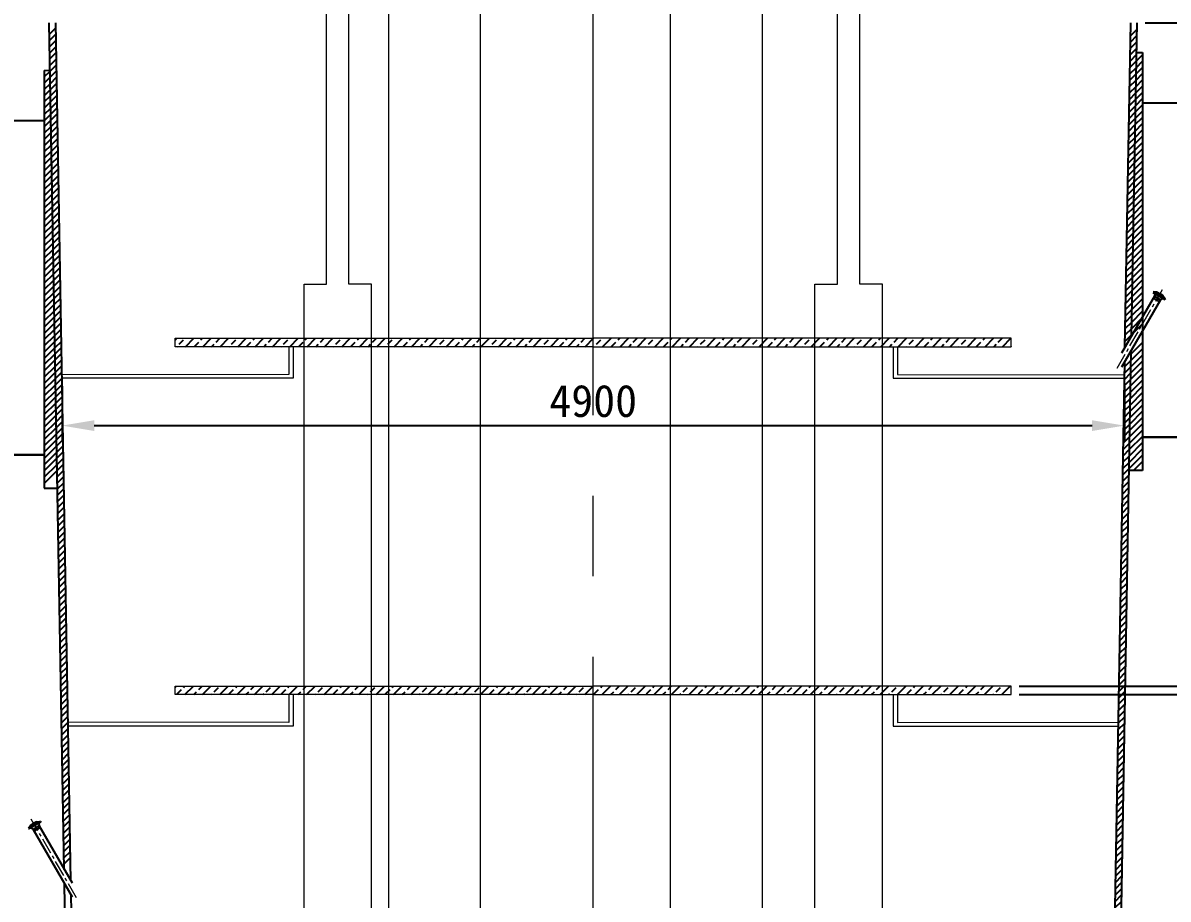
# Model space of a CAD drawing. Header units: millimetres. Extents: x 0 to 609, y 0 to 826.
# Drawn here: x 94.6 to 183.4, y 414.6 to 482.6 of the extents above; entities that cross this region are included whole.
import ezdxf

# ---------------------------------------------------------------- set-up
doc = ezdxf.new("R2010")
doc.units = ezdxf.units.MM
doc.linetypes.add('CENTER', pattern=[2, 1.25, -0.25, 0.25, -0.25])
for name, color, linetype, lineweight in [('中心线', 1, 'CENTER', 0), ('标注', 92, 'Continuous', 25), ('设备内件', 150, 'Continuous', 20), ('设备轮廓', 7, 'Continuous', 25)]:
    doc.layers.add(name, color=color, linetype=linetype, lineweight=lineweight)
doc.dimstyles.new('ISO-25', dxfattribs={"dimtxt": 2.5, "dimasz": 2.5, "dimexe": 1.25, "dimexo": 0.625, "dimtad": 1, "dimtxsty": 'Standard', "dimcen": 2.5, "dimdle": 5, "dimadec": 0, "dimazin": 0, "dimtfac": 1, "dimtmove": 0, "dimatfit": 3, "dimfxl": 0, "dimarcsym": 0})

# ---------------------------------------------------------------- blocks, each defined once
blk = doc.blocks.new('*X10')
at = {"layer": '设备轮廓', "color": 31, "linetype": 'Continuous', "true_color": 0xfecc66}
for p, q in [((180.022, 455.913), (180.53, 456.421)), ((180.005, 454.926), (180.513, 455.434)), ((180.014, 455.42), (180.521, 455.928)), ((179.996, 454.432), (180.504, 454.94)), ((179.978, 453.445), (180.486, 453.953)), ((179.987, 453.939), (180.495, 454.447)), ((179.961, 452.457), (180.469, 452.965)), ((179.97, 452.951), (180.478, 453.459)), ((179.943, 451.47), (180.451, 451.978)), ((179.952, 451.964), (180.46, 452.472)), ((179.926, 450.483), (180.434, 450.991)), ((179.935, 450.976), (180.443, 451.484)), ((179.917, 449.989), (180.425, 450.497)), ((179.9, 449.002), (180.408, 449.51)), ((179.908, 449.495), (180.416, 450.003)), ((179.882, 448.014), (180.39, 448.522)), ((179.891, 448.508), (180.399, 449.016)), ((179.865, 447.027), (180.373, 447.535)), ((179.873, 447.52), (180.381, 448.028)), ((179.847, 446.039), (180.355, 446.547)), ((179.856, 446.533), (180.364, 447.041)), ((179.838, 445.546), (180.346, 446.054)), ((179.821, 444.558), (180.329, 445.066)), ((179.83, 445.052), (180.337, 445.56)), ((179.803, 443.571), (180.311, 444.079)), ((179.812, 444.065), (180.32, 444.573)), ((179.786, 442.584), (180.294, 443.091)), ((179.794, 443.077), (180.302, 443.585)), ((179.768, 441.596), (180.276, 442.104)), ((179.777, 442.09), (180.285, 442.598)), ((179.759, 441.102), (180.267, 441.61)), ((179.742, 440.115), (180.25, 440.623)), ((179.751, 440.609), (180.259, 441.117)), ((179.724, 439.128), (180.232, 439.636)), ((179.733, 439.621), (180.241, 440.129)), ((179.707, 438.14), (180.215, 438.648)), ((179.716, 438.634), (180.224, 439.142)), ((179.689, 437.153), (180.197, 437.661)), ((179.698, 437.647), (180.206, 438.155)), ((179.681, 436.659), (180.189, 437.167)), ((179.663, 435.672), (180.171, 436.18)), ((179.672, 436.165), (180.18, 436.673)), ((179.646, 434.684), (180.153, 435.192)), ((179.654, 435.178), (180.162, 435.686)), ((179.628, 433.697), (180.136, 434.205)), ((179.637, 434.191), (180.145, 434.699)), ((179.61, 432.71), (180.118, 433.218)), ((179.619, 433.203), (180.127, 433.711)), ((179.602, 432.216), (180.11, 432.724)), ((179.584, 431.229), (180.092, 431.736)), ((179.593, 431.722), (180.101, 432.23)), ((179.567, 430.241), (180.075, 430.749)), ((179.575, 430.735), (180.083, 431.243)), ((179.549, 429.254), (180.057, 429.762)), ((179.558, 429.747), (180.066, 430.255)), ((179.532, 428.266), (180.04, 428.774)), ((179.54, 428.76), (180.048, 429.268)), ((179.523, 427.773), (180.031, 428.281)), ((179.505, 426.785), (180.013, 427.293)), ((179.514, 427.279), (180.022, 427.787)), ((179.488, 425.798), (179.996, 426.306)), ((179.497, 426.292), (180.005, 426.8)), ((179.47, 424.81), (179.978, 425.318)), ((179.479, 425.304), (179.987, 425.812)), ((179.453, 423.823), (179.961, 424.331)), ((179.462, 424.317), (179.969, 424.825)), ((179.444, 423.329), (179.952, 423.837)), ((179.426, 422.342), (179.934, 422.85)), ((179.435, 422.836), (179.943, 423.344)), ((179.409, 421.355), (179.917, 421.863)), ((179.418, 421.848), (179.926, 422.356)), ((179.391, 420.367), (179.899, 420.875)), ((179.4, 420.861), (179.908, 421.369)), ((179.374, 419.38), (179.882, 419.888)), ((179.383, 419.874), (179.891, 420.381)), ((179.365, 418.886), (179.873, 419.394)), ((179.348, 417.899), (179.856, 418.407)), ((179.356, 418.392), (179.864, 418.9)), ((179.33, 416.911), (179.838, 417.419)), ((179.339, 417.405), (179.847, 417.913)), ((179.313, 415.924), (179.82, 416.432)), ((179.321, 416.418), (179.829, 416.926)), ((179.295, 414.937), (179.803, 415.444)), ((179.304, 415.43), (179.812, 415.938)), ((179.286, 414.443), (179.794, 414.951)), ((179.269, 413.455), (179.777, 413.963)), ((179.277, 413.949), (179.785, 414.457)), ((179.251, 412.468), (179.759, 412.976)), ((179.26, 412.962), (179.768, 413.47)), ((179.234, 411.481), (179.742, 411.989)), ((179.242, 411.974), (179.75, 412.482)), ((179.216, 410.493), (179.724, 411.001)), ((179.225, 410.987), (179.733, 411.495)), ((179.207, 410), (179.715, 410.508)), ((179.19, 409.012), (179.698, 409.52)), ((179.199, 409.506), (179.707, 410.014)), ((179.172, 408.025), (179.68, 408.533)), ((179.181, 408.518), (179.689, 409.026)), ((179.155, 407.037), (179.663, 407.545)), ((179.164, 407.531), (179.672, 408.039)), ((179.137, 406.05), (179.645, 406.558)), ((179.146, 406.544), (179.654, 407.052)), ((179.129, 405.556), (179.636, 406.064)), ((179.111, 404.569), (179.619, 405.077)), ((179.12, 405.063), (179.628, 405.571)), ((179.093, 403.582), (179.601, 404.089)), ((179.102, 404.075), (179.61, 404.583)), ((179.076, 402.594), (179.584, 403.102)), ((179.085, 403.088), (179.593, 403.596)), ((179.058, 401.607), (179.566, 402.115)), ((179.067, 402.1), (179.575, 402.608)), ((179.05, 401.113), (179.558, 401.621)), ((179.032, 400.126), (179.54, 400.634)), ((179.041, 400.619), (179.549, 401.127)), ((179.015, 399.138), (179.523, 399.646)), ((179.023, 399.632), (179.531, 400.14)), ((178.997, 398.151), (179.505, 398.659)), ((179.006, 398.645), (179.514, 399.153)), ((178.98, 397.163), (179.488, 397.671)), ((178.988, 397.657), (179.496, 398.165)), ((178.971, 396.67), (179.479, 397.178)), ((178.953, 395.682), (179.461, 396.19)), ((178.962, 396.176), (179.47, 396.684)), ((178.936, 394.695), (179.444, 395.203)), ((178.945, 395.189), (179.452, 395.697)), ((178.918, 393.708), (179.426, 394.216)), ((178.927, 394.201), (179.435, 394.709)), ((178.901, 392.72), (179.409, 393.228)), ((178.909, 393.214), (179.417, 393.722)), ((178.892, 392.227), (179.4, 392.734)), ((178.874, 391.239), (179.382, 391.747)), ((178.883, 391.733), (179.391, 392.241)), ((178.857, 390.252), (179.365, 390.76)), ((178.866, 390.745), (179.374, 391.253)), ((178.839, 389.264), (179.347, 389.772)), ((178.848, 389.758), (179.356, 390.266)), ((178.822, 388.277), (179.33, 388.785)), ((178.831, 388.771), (179.339, 389.279)), ((178.813, 387.783), (179.321, 388.291)), ((178.796, 386.796), (179.303, 387.304)), ((178.804, 387.29), (179.312, 387.797)), ((178.778, 385.808), (179.286, 386.316)), ((178.787, 386.302), (179.295, 386.81)), ((178.761, 384.821), (179.268, 385.329)), ((178.769, 385.315), (179.277, 385.823)), ((178.743, 383.834), (179.251, 384.342)), ((178.752, 384.327), (179.26, 384.835)), ((178.734, 383.34), (179.242, 383.848)), ((178.717, 382.353), (179.225, 382.861)), ((178.725, 382.846), (179.233, 383.354)), ((178.699, 381.365), (179.207, 381.873)), ((178.708, 381.859), (179.216, 382.367)), ((178.682, 380.378), (179.19, 380.886)), ((178.69, 380.872), (179.198, 381.379)), ((178.664, 379.39), (179.172, 379.898)), ((178.673, 379.884), (179.181, 380.392)), ((178.655, 378.897), (179.163, 379.405)), ((178.638, 377.909), (179.146, 378.417)), ((178.647, 378.403), (179.155, 378.911)), ((178.629, 377.416), (179.137, 377.924))]:
    blk.add_line(p, q, dxfattribs=at)
blk = doc.blocks.new('*X11')
at = {"layer": '设备轮廓', "color": 31, "linetype": 'Continuous', "true_color": 0xfecc66}
for p, q in [((180.478, 481.586), (180.986, 482.094)), ((180.46, 480.598), (180.968, 481.106)), ((180.469, 481.092), (180.977, 481.6)), ((180.452, 480.104), (180.96, 480.612)), ((180.434, 479.117), (180.942, 479.625)), ((180.443, 479.611), (180.951, 480.119)), ((180.417, 478.13), (180.925, 478.638)), ((180.425, 478.623), (180.933, 479.131)), ((180.399, 477.142), (180.907, 477.65)), ((180.408, 477.636), (180.916, 478.144)), ((180.382, 476.155), (180.89, 476.663)), ((180.39, 476.649), (180.898, 477.157)), ((180.373, 475.661), (180.881, 476.169)), ((180.355, 474.674), (180.863, 475.182)), ((180.364, 475.167), (180.872, 475.675)), ((180.338, 473.686), (180.846, 474.194)), ((180.346, 474.18), (180.854, 474.688)), ((180.32, 472.699), (180.828, 473.207)), ((180.329, 473.193), (180.837, 473.701)), ((180.303, 471.712), (180.811, 472.22)), ((180.311, 472.205), (180.819, 472.713)), ((180.294, 471.218), (180.802, 471.726)), ((180.276, 470.231), (180.784, 470.738)), ((180.285, 470.724), (180.793, 471.232)), ((180.259, 469.243), (180.767, 469.751)), ((180.268, 469.737), (180.776, 470.245)), ((180.241, 468.256), (180.749, 468.764)), ((180.25, 468.749), (180.758, 469.257)), ((180.224, 467.268), (180.732, 467.776)), ((180.233, 467.762), (180.741, 468.27)), ((180.215, 466.775), (180.723, 467.283)), ((180.198, 465.787), (180.706, 466.295)), ((180.206, 466.281), (180.714, 466.789)), ((180.18, 464.8), (180.688, 465.308)), ((180.189, 465.294), (180.697, 465.802)), ((180.162, 463.812), (180.67, 464.32)), ((180.171, 464.306), (180.679, 464.814)), ((180.145, 462.825), (180.653, 463.333)), ((180.154, 463.319), (180.662, 463.827)), ((180.136, 462.331), (180.644, 462.839)), ((180.119, 461.344), (180.627, 461.852)), ((180.127, 461.838), (180.635, 462.346)), ((180.101, 460.357), (180.609, 460.865)), ((180.11, 460.85), (180.618, 461.358)), ((180.084, 459.369), (180.592, 459.877)), ((180.092, 459.863), (180.6, 460.371)), ((180.066, 458.382), (180.574, 458.89)), ((180.075, 458.875), (180.583, 459.383)), ((180.057, 457.888), (180.565, 458.396))]:
    blk.add_line(p, q, dxfattribs=at)
blk = doc.blocks.new('*X12')
at = {"layer": '设备轮廓', "color": 31, "linetype": 'Continuous', "true_color": 0xfecc66}
for p, q in [((180.933, 479.131), (181.415, 479.613)), ((180.942, 479.625), (181.415, 480.098)), ((180.916, 478.144), (181.415, 478.643)), ((180.925, 478.638), (181.415, 479.128)), ((180.898, 477.157), (181.415, 477.674)), ((180.907, 477.65), (181.415, 478.158)), ((180.881, 476.169), (181.415, 476.704)), ((180.89, 476.663), (181.415, 477.189)), ((180.872, 475.675), (181.415, 476.219)), ((180.854, 474.688), (181.415, 475.249)), ((180.863, 475.182), (181.415, 475.734)), ((180.837, 473.701), (181.415, 474.279)), ((180.846, 474.194), (181.415, 474.764)), ((180.819, 472.713), (181.415, 473.309)), ((180.828, 473.207), (181.415, 473.794)), ((180.802, 471.726), (181.415, 472.339)), ((180.811, 472.22), (181.415, 472.824)), ((180.784, 470.738), (181.415, 471.369)), ((180.793, 471.232), (181.415, 471.854)), ((180.776, 470.245), (181.415, 470.884)), ((180.758, 469.257), (181.415, 469.915)), ((180.767, 469.751), (181.415, 470.4)), ((180.741, 468.27), (181.415, 468.945)), ((180.749, 468.764), (181.415, 469.43)), ((180.723, 467.283), (181.415, 467.975)), ((180.732, 467.776), (181.415, 468.46)), ((180.706, 466.295), (181.415, 467.005)), ((180.714, 466.789), (181.415, 467.49)), ((180.688, 465.308), (181.415, 466.035)), ((180.697, 465.802), (181.415, 466.52)), ((180.679, 464.814), (181.415, 465.55)), ((180.662, 463.827), (181.415, 464.58)), ((180.67, 464.32), (181.415, 465.065)), ((180.644, 462.839), (181.415, 463.61)), ((180.653, 463.333), (181.415, 464.095)), ((180.627, 461.852), (181.415, 462.641)), ((180.635, 462.346), (181.415, 463.126)), ((180.609, 460.865), (181.415, 461.671)), ((180.618, 461.358), (181.415, 462.156)), ((180.592, 459.877), (181.415, 460.701)), ((180.6, 460.371), (181.415, 461.186)), ((180.583, 459.383), (181.415, 460.216)), ((180.565, 458.396), (181.415, 459.246)), ((180.574, 458.89), (181.415, 459.731))]:
    blk.add_line(p, q, dxfattribs=at)
blk = doc.blocks.new('*X24')
at = {"layer": '设备轮廓', "color": 31, "linetype": 'Continuous', "true_color": 0xfecc66}
for p, q in [((96.692, 481.693), (97.182, 482.183)), ((96.7, 481.217), (97.191, 481.707)), ((96.709, 480.74), (97.199, 481.23)), ((96.717, 480.264), (97.208, 480.754)), ((96.726, 479.787), (97.216, 480.277)), ((96.734, 479.311), (97.225, 479.801)), ((96.743, 478.834), (97.233, 479.325)), ((96.751, 478.358), (97.241, 478.848)), ((96.76, 477.881), (97.25, 478.372)), ((96.768, 477.405), (97.258, 477.895)), ((96.777, 476.928), (97.267, 477.419)), ((96.785, 476.452), (97.275, 476.942)), ((96.793, 475.975), (97.284, 476.466)), ((96.802, 475.499), (97.292, 475.989)), ((96.81, 475.022), (97.301, 475.513)), ((96.819, 474.546), (97.309, 475.036)), ((96.827, 474.069), (97.318, 474.56)), ((96.836, 473.593), (97.326, 474.083)), ((96.844, 473.117), (97.334, 473.607)), ((96.853, 472.64), (97.343, 473.13)), ((96.861, 472.164), (97.351, 472.654)), ((96.87, 471.687), (97.36, 472.177)), ((96.878, 471.211), (97.368, 471.701)), ((96.886, 470.734), (97.377, 471.224)), ((96.895, 470.258), (97.385, 470.748)), ((96.903, 469.781), (97.394, 470.271)), ((96.912, 469.305), (97.402, 469.795)), ((96.92, 468.828), (97.411, 469.318)), ((96.929, 468.352), (97.419, 468.842)), ((96.937, 467.875), (97.427, 468.366)), ((96.946, 467.399), (97.436, 467.889)), ((96.954, 466.922), (97.444, 467.413)), ((96.963, 466.446), (97.453, 466.936)), ((96.971, 465.969), (97.461, 466.46)), ((96.979, 465.493), (97.47, 465.983)), ((96.988, 465.016), (97.478, 465.507)), ((96.996, 464.54), (97.487, 465.03)), ((97.005, 464.063), (97.495, 464.554)), ((97.013, 463.587), (97.504, 464.077)), ((97.022, 463.111), (97.512, 463.601)), ((97.03, 462.634), (97.52, 463.124)), ((97.039, 462.158), (97.529, 462.648)), ((97.047, 461.681), (97.537, 462.171)), ((97.056, 461.205), (97.546, 461.695)), ((97.064, 460.728), (97.554, 461.218)), ((97.073, 460.252), (97.563, 460.742)), ((97.081, 459.775), (97.571, 460.265)), ((97.089, 459.299), (97.58, 459.789)), ((97.098, 458.822), (97.588, 459.312)), ((97.106, 458.346), (97.597, 458.836)), ((97.115, 457.869), (97.605, 458.36)), ((97.123, 457.393), (97.614, 457.883)), ((97.132, 456.916), (97.622, 457.407)), ((97.14, 456.44), (97.63, 456.93)), ((97.149, 455.963), (97.639, 456.454)), ((97.157, 455.487), (97.647, 455.977)), ((97.166, 455.01), (97.656, 455.501)), ((97.174, 454.534), (97.664, 455.024)), ((97.182, 454.057), (97.673, 454.548)), ((97.191, 453.581), (97.681, 454.071)), ((97.199, 453.104), (97.69, 453.595)), ((97.208, 452.628), (97.698, 453.118)), ((97.216, 452.152), (97.707, 452.642)), ((97.225, 451.675), (97.715, 452.165)), ((97.233, 451.199), (97.723, 451.689)), ((97.242, 450.722), (97.732, 451.212)), ((97.25, 450.246), (97.74, 450.736)), ((97.259, 449.769), (97.749, 450.259)), ((97.267, 449.293), (97.757, 449.783)), ((97.275, 448.816), (97.766, 449.306)), ((97.284, 448.34), (97.774, 448.83)), ((97.292, 447.863), (97.783, 448.353)), ((97.301, 447.387), (97.791, 447.877)), ((97.309, 446.91), (97.8, 447.401)), ((97.318, 446.434), (97.808, 446.924)), ((97.326, 445.957), (97.816, 446.448)), ((97.335, 445.481), (97.825, 445.971)), ((97.343, 445.004), (97.833, 445.495)), ((97.352, 444.528), (97.842, 445.018)), ((97.36, 444.051), (97.85, 444.542)), ((97.369, 443.575), (97.859, 444.065)), ((97.377, 443.098), (97.867, 443.589)), ((97.385, 442.622), (97.876, 443.112)), ((97.394, 442.146), (97.884, 442.636)), ((97.402, 441.669), (97.893, 442.159)), ((97.411, 441.193), (97.901, 441.683)), ((97.419, 440.716), (97.91, 441.206)), ((97.428, 440.24), (97.918, 440.73)), ((97.436, 439.763), (97.926, 440.253)), ((97.445, 439.287), (97.935, 439.777)), ((97.453, 438.81), (97.943, 439.3)), ((97.462, 438.334), (97.952, 438.824)), ((97.47, 437.857), (97.96, 438.347)), ((97.478, 437.381), (97.969, 437.871)), ((97.487, 436.904), (97.977, 437.395)), ((97.495, 436.428), (97.986, 436.918)), ((97.504, 435.951), (97.994, 436.442)), ((97.512, 435.475), (98.003, 435.965)), ((97.521, 434.998), (98.011, 435.489)), ((97.529, 434.522), (98.019, 435.012)), ((97.538, 434.045), (98.028, 434.536)), ((97.546, 433.569), (98.036, 434.059)), ((97.555, 433.092), (98.045, 433.583)), ((97.563, 432.616), (98.053, 433.106)), ((97.571, 432.14), (98.062, 432.63)), ((97.58, 431.663), (98.07, 432.153)), ((97.588, 431.187), (98.079, 431.677)), ((97.597, 430.71), (98.087, 431.2)), ((97.605, 430.234), (98.096, 430.724)), ((97.614, 429.757), (98.104, 430.247)), ((97.622, 429.281), (98.112, 429.771)), ((97.631, 428.804), (98.121, 429.294)), ((97.639, 428.328), (98.129, 428.818)), ((97.648, 427.851), (98.138, 428.341)), ((97.656, 427.375), (98.146, 427.865)), ((97.665, 426.898), (98.155, 427.388)), ((97.673, 426.422), (98.163, 426.912)), ((97.681, 425.945), (98.172, 426.436)), ((97.69, 425.469), (98.18, 425.959)), ((97.698, 424.992), (98.189, 425.483)), ((97.707, 424.516), (98.197, 425.006)), ((97.715, 424.039), (98.205, 424.53)), ((97.724, 423.563), (98.214, 424.053)), ((97.732, 423.086), (98.222, 423.577)), ((97.741, 422.61), (98.231, 423.1)), ((97.749, 422.133), (98.239, 422.624)), ((97.758, 421.657), (98.248, 422.147)), ((97.766, 421.181), (98.256, 421.671)), ((97.774, 420.704), (98.265, 421.194)), ((97.783, 420.228), (98.273, 420.718)), ((97.791, 419.751), (98.282, 420.241)), ((97.8, 419.275), (98.29, 419.765)), ((97.808, 418.798), (98.299, 419.288)), ((97.817, 418.322), (98.307, 418.812)), ((97.825, 417.845), (98.315, 418.335)), ((97.834, 417.369), (98.324, 417.859))]:
    blk.add_line(p, q, dxfattribs=at)
blk = doc.blocks.new('*X27')
at = {"layer": '标注'}
for points in [[(202.257, 433.634), (203.09, 433.634), (202.673, 431.134)], [(202.257, 427.986), (203.09, 427.986), (202.673, 430.486)]]:
    blk.add_hatch(color=0, dxfattribs=at).paths.add_polyline_path(points, flags=0)
at = {"layer": '标注', "color": 0, "lineweight": -2}
for p, q in [((202.673, 433.634), (202.673, 436.134)), ((171.86, 431.134), (203.923, 431.134)), ((171.86, 430.486), (203.923, 430.486)), ((202.673, 431.134), (202.673, 430.486)), ((202.673, 427.986), (202.673, 420.593))]:
    blk.add_line(p, q, dxfattribs=at)
at = {"layer": '标注', "color": 0, "insert": (200.772, 423.039), "char_height": 2.5, "width": 7.28659, "attachment_point": 5, "rotation": 90}
blk.add_mtext('25', dxfattribs=at)
blk = doc.blocks.new('*X37')
at = {"layer": '标注'}
for points in [[(249.409, 708.536), (250.242, 708.536), (249.825, 711.036)], [(249.409, 132.813), (250.242, 132.813), (249.825, 130.313)]]:
    blk.add_hatch(color=0, dxfattribs=at).paths.add_polyline_path(points, flags=0)
at = {"layer": '标注', "color": 0, "lineweight": -2}
for p, q in [((140.414, 711.036), (251.075, 711.036)), ((249.825, 708.536), (249.825, 132.813)), ((140.414, 130.313), (251.075, 130.313))]:
    blk.add_line(p, q, dxfattribs=at)
at = {"layer": '标注', "color": 0, "insert": (247.924, 420.675), "char_height": 2.5, "width": 9.45089, "attachment_point": 5, "rotation": 90}
blk.add_mtext('20228', dxfattribs=at)
blk = doc.blocks.new('*X39')
at = {"layer": '标注'}
for points in [[(100.164, 451.766), (100.164, 450.932), (97.664, 451.349)], [(177.506, 451.766), (177.506, 450.932), (180.006, 451.349)]]:
    blk.add_hatch(color=0, dxfattribs=at).paths.add_polyline_path(points, flags=0)
at = {"layer": '标注', "color": 0, "lineweight": -2}
for p, q in [((97.664, 454.398), (97.664, 450.099)), ((180.006, 454.398), (180.006, 450.099)), ((100.164, 451.349), (177.506, 451.349))]:
    blk.add_line(p, q, dxfattribs=at)
at = {"layer": '标注', "color": 0, "insert": (138.835, 453.25), "char_height": 2.5, "width": 15.11052, "attachment_point": 5}
blk.add_mtext('4900', dxfattribs=at)
blk = doc.blocks.new('*X41')
at = {"layer": '标注'}
for points in [[(221.372, 480.077), (222.205, 480.077), (221.788, 482.577)], [(221.372, 237.064), (222.205, 237.064), (221.788, 234.564)]]:
    blk.add_hatch(color=0, dxfattribs=at).paths.add_polyline_path(points, flags=0)
at = {"layer": '标注', "color": 0, "lineweight": -2}
for p, q in [((181.619, 482.577), (223.038, 482.577)), ((221.788, 480.077), (221.788, 237.064)), ((177.518, 234.564), (223.038, 234.564))]:
    blk.add_line(p, q, dxfattribs=at)
at = {"layer": '标注', "color": 0, "insert": (219.887, 358.571), "char_height": 2.5, "width": 18.32317, "attachment_point": 5, "rotation": 90}
blk.add_mtext('10000', dxfattribs=at)

msp = doc.modelspace()

# ---------------------------------------------------------------- hatches: boundary and pattern name
at = {"layer": '设备轮廓'}
h = msp.add_hatch(dxfattribs=at)
h.set_pattern_fill('ANSI33', color=150, scale=0.15, style=0)
h.paths.add_polyline_path([(112.725, 458.117), (106.435, 458.117), (106.435, 457.469), (112.725, 457.469)], flags=0)
h.paths.add_polyline_path([(122.225, 458.117), (112.725, 458.117), (112.725, 457.469), (122.225, 457.469)], flags=0)
h.paths.add_polyline_path([(138.835, 458.117), (122.225, 458.117), (122.225, 457.469), (138.835, 457.469)], flags=0)
h.paths.add_polyline_path([(143.258, 458.117), (138.835, 458.117), (138.835, 457.469), (143.258, 457.469)], flags=0)
h.paths.add_polyline_path([(152.758, 458.117), (143.258, 458.117), (143.258, 457.469), (152.758, 457.469)], flags=0)
h.paths.add_polyline_path([(171.235, 458.117), (152.758, 458.117), (152.758, 457.469), (171.235, 457.469)], flags=0)
h = msp.add_hatch(dxfattribs=at)
h.set_pattern_fill('ANSI33', color=150, scale=0.15, style=0)
h.paths.add_polyline_path([(112.725, 431.134), (106.435, 431.134), (106.435, 430.486), (112.725, 430.486)], flags=0)
h.paths.add_polyline_path([(122.225, 431.134), (112.725, 431.134), (112.725, 430.486), (122.225, 430.486)], flags=0)
h.paths.add_polyline_path([(138.835, 431.134), (122.225, 431.134), (122.225, 430.486), (138.835, 430.486)], flags=0)
h.paths.add_polyline_path([(143.258, 431.134), (138.835, 431.134), (138.835, 430.486), (143.258, 430.486)], flags=0)
h.paths.add_polyline_path([(152.758, 431.134), (143.258, 431.134), (143.258, 430.486), (152.758, 430.486)], flags=0)
h.paths.add_polyline_path([(171.235, 431.134), (152.758, 431.134), (152.758, 430.486), (171.235, 430.486)], flags=0)

# ---------------------------------------------------------------- linework, layer by layer
at = {"layer": '中心线', "ltscale": 25}
msp.add_line((138.835, 152.163), (138.835, 742.824), dxfattribs=at)
at = {"layer": '中心线'}
for p, q in [((179.438, 455.809), (182.956, 461.897)), ((98.796, 414.739), (95.278, 420.827))]:
    msp.add_line(p, q, dxfattribs=at)
at = {"layer": '设备内件'}
for p, q in [((144.795, 586.543), (144.795, 245.343)), ((151.92, 586.543), (151.92, 245.343)), ((122.962, 571.525), (122.962, 246.607)), ((130.087, 571.525), (130.087, 246.607)), ((106.435, 457.469), (106.435, 458.117)), ((106.435, 458.117), (138.835, 458.117)), ((171.235, 458.117), (138.835, 458.117)), ((171.235, 458.117), (138.835, 458.117)), ((171.235, 457.469), (171.235, 458.117)), ((138.835, 457.469), (106.435, 457.469)), ((115.239, 457.469), (115.239, 455.309)), ((115.581, 457.469), (115.581, 455.022)), ((138.835, 457.469), (171.235, 457.469)), ((138.835, 457.469), (171.235, 457.469)), ((162.09, 457.469), (162.09, 455.022)), ((162.432, 457.469), (162.432, 455.309)), ((115.239, 455.309), (97.659, 455.297)), ((115.581, 455.022), (97.664, 455.023)), ((162.09, 455.022), (180.006, 455.023)), ((162.432, 455.309), (180.011, 455.297)), ((106.435, 430.486), (106.435, 431.134)), ((106.435, 431.134), (138.835, 431.134)), ((138.835, 430.486), (106.435, 430.486)), ((115.239, 430.486), (115.239, 428.326)), ((115.581, 430.486), (115.581, 428.039)), ((171.235, 431.134), (138.835, 431.134)), ((171.235, 431.134), (138.835, 431.134)), ((138.835, 430.486), (171.235, 430.486)), ((138.835, 430.486), (171.235, 430.486)), ((162.09, 430.486), (162.09, 428.039)), ((162.432, 430.486), (162.432, 428.326)), ((171.235, 430.486), (171.235, 431.134)), ((115.239, 428.326), (98.138, 428.358)), ((115.581, 428.039), (98.143, 428.037)), ((162.09, 428.039), (179.528, 428.037)), ((162.432, 428.326), (179.533, 428.358))]:
    msp.add_line(p, q, dxfattribs=at)
at = {"layer": '设备内件', "ltscale": 10}
for p, q in [((119.905, 462.308), (119.905, 493.492)), ((157.766, 462.308), (157.766, 493.492)), ((118.164, 462.308), (118.164, 491.751)), ((159.507, 462.308), (159.507, 491.751)), ((116.423, 274.31), (116.423, 462.308)), ((116.423, 462.308), (117.467, 462.308)), ((117.467, 462.308), (118.164, 462.308)), ((121.646, 462.308), (119.905, 462.308)), ((121.646, 274.31), (121.646, 462.308)), ((156.025, 274.31), (156.025, 462.308)), ((156.025, 462.308), (157.766, 462.308)), ((160.203, 462.308), (159.507, 462.308)), ((161.248, 462.308), (160.203, 462.308)), ((161.248, 274.31), (161.248, 462.308))]:
    msp.add_line(p, q, dxfattribs=at)
at = {"layer": '设备轮廓'}
for p, q in [((97.841, 416.93), (96.676, 482.577)), ((98.356, 416.038), (97.175, 482.577)), ((180.049, 457.404), (180.496, 482.577)), ((180.564, 458.295), (180.994, 482.577)), ((180.954, 480.271), (181.415, 480.271)), ((181.415, 480.271), (181.415, 447.871)), ((181.415, 480.271), (181.415, 476.383)), ((96.293, 478.893), (96.742, 478.901)), ((96.293, 478.893), (96.293, 446.493)), ((181.415, 476.383), (187.895, 476.383)), ((89.813, 475.005), (96.293, 475.005)), ((182.206, 461.68), (183.141, 461.14)), ((182.233, 461.726), (183.168, 461.186)), ((182.548, 461.699), (182.233, 461.726)), ((182.355, 461.593), (182.344, 461.38)), ((182.382, 461.64), (182.355, 461.593)), ((182.535, 461.676), (182.548, 461.699)), ((182.535, 461.676), (182.754, 461.549)), ((182.548, 461.699), (182.767, 461.573)), ((182.987, 461.446), (182.767, 461.573)), ((182.344, 461.38), (179.793, 456.96)), ((182.812, 461.11), (179.793, 455.88)), ((182.263, 461.24), (182.731, 460.97)), ((182.344, 461.38), (182.812, 461.11)), ((182.973, 461.423), (182.754, 461.549)), ((182.993, 461.225), (182.813, 461.109)), ((182.987, 461.446), (182.973, 461.423)), ((182.987, 461.446), (183.168, 461.186)), ((183.02, 461.272), (182.993, 461.225)), ((183.168, 461.186), (183.141, 461.14)), ((179.136, 377.839), (180.544, 457.181)), ((178.621, 376.947), (180.029, 456.29)), ((187.895, 450.463), (181.415, 450.463)), ((181.415, 450.463), (207.983, 450.463)), ((96.293, 449.085), (69.725, 449.085)), ((89.813, 449.085), (96.293, 449.085)), ((96.293, 449.071), (96.293, 446.493)), ((181.415, 447.871), (180.378, 447.871)), ((96.293, 446.493), (97.317, 446.493)), ((96.293, 446.493), (97.317, 446.493)), ((96.001, 420.657), (95.066, 420.117)), ((95.247, 420.377), (95.066, 420.117)), ((95.066, 420.117), (95.093, 420.07)), ((96.028, 420.61), (95.093, 420.07)), ((95.214, 420.202), (95.241, 420.155)), ((95.241, 420.155), (95.421, 420.04)), ((95.247, 420.377), (95.467, 420.503)), ((95.247, 420.377), (95.261, 420.353)), ((95.261, 420.353), (95.48, 420.48)), ((95.889, 420.311), (95.422, 420.041)), ((95.422, 420.041), (98.441, 414.811)), ((95.686, 420.63), (95.467, 420.503)), ((95.699, 420.606), (95.48, 420.48)), ((95.97, 420.171), (95.503, 419.901)), ((95.686, 420.63), (96.001, 420.657)), ((95.699, 420.606), (95.686, 420.63)), ((95.852, 420.571), (95.879, 420.524)), ((95.879, 420.524), (95.889, 420.311)), ((95.889, 420.311), (98.441, 415.891)), ((96.001, 420.657), (96.028, 420.61)), ((96.417, 419.451), (96.417, 419.451)), ((99.282, 335.739), (97.861, 415.816)), ((99.797, 334.848), (98.376, 414.924))]:
    msp.add_line(p, q, dxfattribs=at)
at = {"layer": '设备轮廓', "color": 31, "true_color": 0xfecc66}
for p, q in [((96.293, 478.385), (96.743, 478.834)), ((96.293, 477.9), (96.751, 478.358)), ((96.293, 477.415), (96.76, 477.881)), ((96.293, 476.93), (96.768, 477.405)), ((96.293, 476.445), (96.777, 476.928)), ((96.293, 475.96), (96.785, 476.452)), ((96.293, 475.475), (96.793, 475.975)), ((96.293, 474.99), (96.802, 475.499)), ((96.293, 474.506), (96.81, 475.022)), ((96.293, 474.021), (96.819, 474.546)), ((96.293, 473.536), (96.827, 474.069)), ((96.293, 473.051), (96.836, 473.593)), ((96.293, 472.566), (96.844, 473.117)), ((96.293, 472.081), (96.853, 472.64)), ((96.293, 471.596), (96.861, 472.164)), ((96.293, 471.111), (96.87, 471.687)), ((96.293, 470.626), (96.878, 471.211)), ((96.293, 470.141), (96.886, 470.734)), ((96.293, 469.656), (96.895, 470.258)), ((96.293, 469.171), (96.903, 469.781)), ((96.293, 468.686), (96.912, 469.305)), ((96.293, 468.201), (96.92, 468.828)), ((96.293, 467.716), (96.929, 468.352)), ((96.293, 467.231), (96.937, 467.875)), ((96.293, 466.747), (96.946, 467.399)), ((96.293, 466.262), (96.954, 466.922)), ((96.293, 465.777), (96.963, 466.446)), ((96.293, 465.292), (96.971, 465.969)), ((96.293, 464.807), (96.979, 465.493)), ((96.293, 464.322), (96.988, 465.016)), ((96.293, 463.837), (96.996, 464.54)), ((96.293, 463.352), (97.005, 464.063)), ((96.293, 462.867), (97.013, 463.587)), ((96.293, 462.382), (97.022, 463.111)), ((96.293, 461.897), (97.03, 462.634)), ((96.293, 461.412), (97.039, 462.158)), ((96.293, 460.927), (97.047, 461.681)), ((96.293, 460.442), (97.056, 461.205)), ((96.293, 459.957), (97.064, 460.728)), ((96.293, 459.473), (97.073, 460.252)), ((96.293, 458.988), (97.081, 459.775)), ((96.293, 458.503), (97.089, 459.299)), ((96.293, 458.018), (97.098, 458.822)), ((96.293, 457.533), (97.106, 458.346)), ((96.293, 457.048), (97.115, 457.869)), ((96.293, 456.563), (97.123, 457.393)), ((180.53, 456.421), (181.415, 457.306)), ((180.539, 456.915), (181.415, 457.791)), ((96.293, 456.078), (97.132, 456.916)), ((96.293, 455.593), (97.14, 456.44)), ((180.513, 455.434), (181.415, 456.336)), ((180.521, 455.928), (181.415, 456.821)), ((96.293, 455.108), (97.149, 455.963)), ((96.293, 454.623), (97.157, 455.487)), ((180.495, 454.447), (181.415, 455.367)), ((180.504, 454.94), (181.415, 455.852)), ((96.293, 454.138), (97.166, 455.01)), ((96.293, 453.653), (97.174, 454.534)), ((180.486, 453.953), (181.415, 454.882)), ((96.293, 453.168), (97.182, 454.057)), ((96.293, 452.683), (97.191, 453.581)), ((180.469, 452.965), (181.415, 453.912)), ((180.478, 453.459), (181.415, 454.397)), ((96.293, 452.199), (97.199, 453.104)), ((180.451, 451.978), (181.415, 452.942)), ((180.46, 452.472), (181.415, 453.427)), ((96.293, 451.714), (97.208, 452.628)), ((96.293, 451.229), (97.216, 452.152)), ((180.434, 450.991), (181.415, 451.972)), ((180.443, 451.484), (181.415, 452.457)), ((96.293, 450.744), (97.225, 451.675)), ((96.293, 450.259), (97.233, 451.199)), ((180.416, 450.003), (181.415, 451.002)), ((180.425, 450.497), (181.415, 451.487)), ((96.293, 449.774), (97.242, 450.722)), ((96.293, 449.289), (97.25, 450.246)), ((180.399, 449.016), (181.415, 450.032)), ((180.408, 449.51), (181.415, 450.517)), ((96.293, 448.804), (97.259, 449.769)), ((96.293, 448.319), (97.267, 449.293)), ((180.39, 448.522), (181.415, 449.547)), ((96.293, 447.834), (97.275, 448.816)), ((96.293, 447.349), (97.284, 448.34)), ((180.381, 448.028), (181.415, 449.062)), ((180.708, 447.871), (181.415, 448.578)), ((96.293, 446.864), (97.292, 447.863))]:
    msp.add_line(p, q, dxfattribs=at)

# ---------------------------------------------------------------- block references
for name in ['*X24', '*X11', '*X12', '*X10']:
    msp.add_blockref(name, (0, 0), dxfattribs=at)

# ---------------------------------------------------------------- dimensions: what is measured, and where the dimension line sits
at = {"layer": '标注'}
for base, p1, p2, text, picture, middle in [((249.825, 130.313), (139.789, 711.036), (139.789, 130.313), '20228', '*X37', (247.924, 420.675)), ((221.788, 234.564), (180.994, 482.577), (176.893, 234.564), '10000', '*X41', (219.887, 358.571)), ((202.673, 430.486), (171.235, 431.134), (171.235, 430.486), '25', '*X27', (200.772, 423.039))]:
    dim = msp.add_linear_dim(base=base, p1=p1, p2=p2, angle=90, text=text, dimstyle='ISO-25', override={"dimsah": 1, "dimtolj": 1}, dxfattribs=at)
    dim.commit()
    dim.dimension.update_dxf_attribs({"geometry": picture, "text_midpoint": middle})
dim = msp.add_linear_dim(base=(180.006, 451.349), p1=(97.664, 455.023), p2=(180.006, 455.023), text='4900', dimstyle='ISO-25', override={"dimsah": 1, "dimtolj": 1}, dxfattribs=at)
dim.commit()
dim.dimension.update_dxf_attribs({"geometry": '*X39', "text_midpoint": (138.835, 453.25)})

doc.saveas('drawing.dxf')
